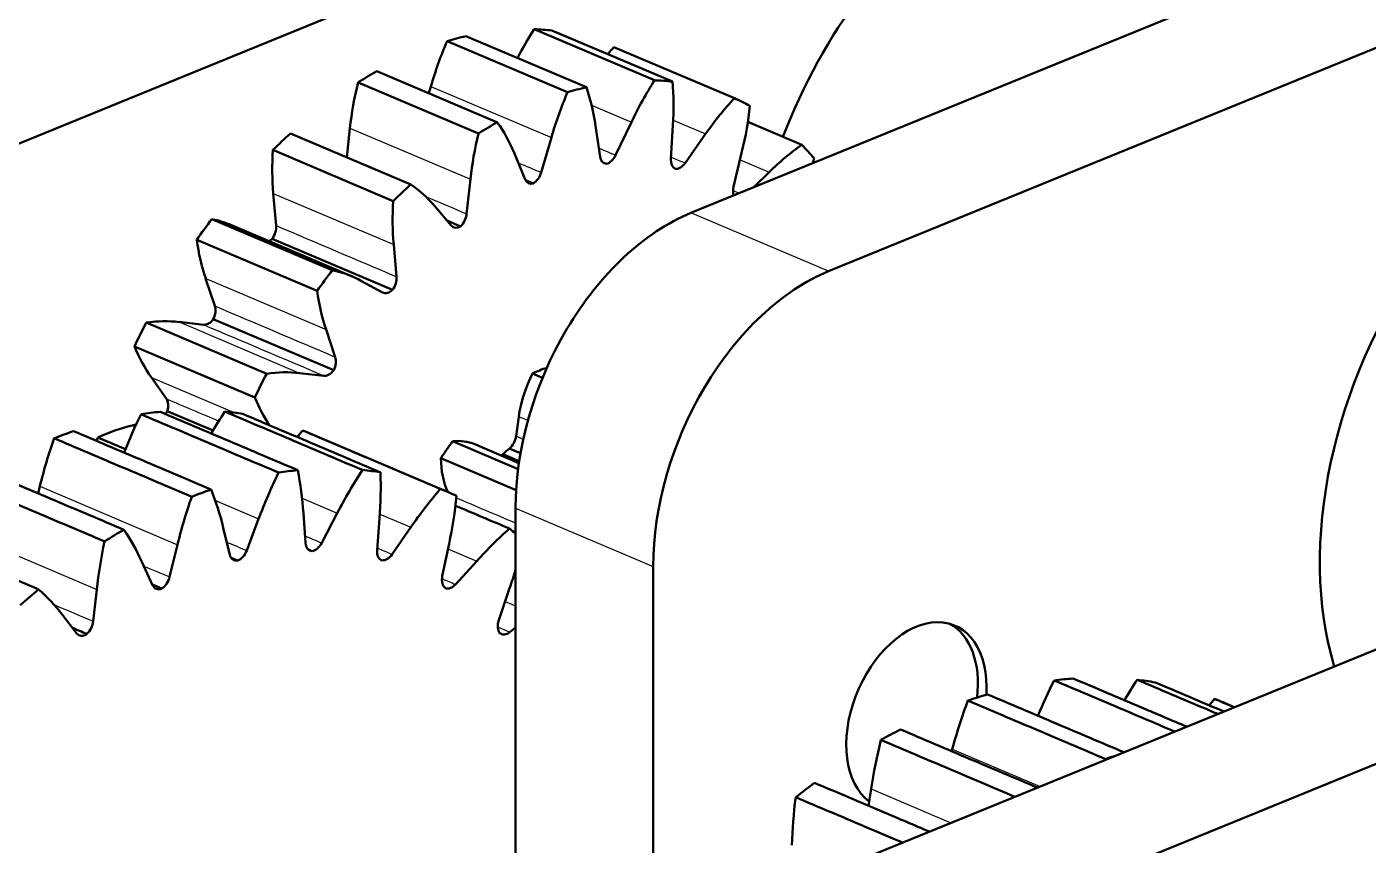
# Model space of a CAD drawing. Header units: millimetres. Extents: x 0 to 420, y 0 to 297.
# Drawn here: x 132.86 to 138.32, y 174.36 to 177.68 of the extents above; entities that cross this region are included whole.
import ezdxf

# ---------------------------------------------------------------- set-up
doc = ezdxf.new("R2010")
doc.units = ezdxf.units.MM
doc.header["$LTSCALE"] = 0.75
doc.layers.add('Visible', color=7, linetype='Continuous', lineweight=50)
doc.layers.add('Visible Narrow', color=7, linetype='Continuous', lineweight=25)

msp = doc.modelspace()

# ---------------------------------------------------------------- linework, layer by layer
at = {"layer": 'Visible', "extrusion": (-4.13746e-17, 0.909404, 0.415914)}
for p, q in [((137.8122, 179.242), (130.672, 176.3301)), ((139.4925, 178.5293), (135.5654, 176.9277)), ((140.0526, 178.2917), (136.1255, 176.6901)), ((134.6495, 177.6465), (135.1396, 177.4386)), ((134.9271, 177.6748), (135.4172, 177.4669)), ((134.9995, 177.6694), (135.4896, 177.4616)), ((134.5725, 177.6259), (135.0626, 177.4181)), ((135.2518, 177.6021), (135.7419, 177.3943)), ((134.2871, 177.5039), (134.7772, 177.296)), ((134.2104, 177.4587), (134.7005, 177.2509)), ((134.4988, 177.4141), (134.5069, 177.4421)), ((134.1645, 177.1532), (134.1775, 177.2724)), ((135.1767, 177.2822), (135.1953, 177.1559)), ((135.2586, 177.1623), (135.3229, 177.2971)), ((135.4921, 177.2846), (135.4839, 177.1457)), ((135.7967, 177.2979), (136.0163, 177.2047)), ((133.9351, 177.2506), (134.4252, 177.0427)), ((134.9558, 177.0919), (134.997, 177.2342)), ((135.5414, 177.1304), (135.6249, 177.2492)), ((133.8635, 177.1836), (134.3536, 176.9757)), ((134.8466, 177.1699), (134.8908, 177.0641)), ((135.7729, 177.177), (135.7385, 177.0343)), ((135.2213, 177.1269), (135.2066, 177.1332)), ((134.6523, 176.9236), (134.6676, 177.0645)), ((134.9237, 177.0475), (134.8925, 177.0607)), ((135.8213, 177.032), (135.8841, 177.0935)), ((142.9932, 177.0444), (135.853, 174.1325)), ((133.8768, 176.8759), (133.8654, 177.0065)), ((134.5226, 176.9548), (134.5895, 176.8762)), ((133.6155, 176.9024), (134.1056, 176.6945)), ((134.6273, 176.8729), (134.5726, 176.8961)), ((134.186, 176.6692), (133.6959, 176.8771)), ((133.5536, 176.8179), (134.0436, 176.61)), ((134.3506, 176.6142), (133.8605, 176.8221)), ((134.3669, 176.668), (134.3555, 176.7986)), ((136.4131, 173.8949), (143.5533, 176.8068)), ((133.6276, 176.549), (133.5901, 176.6611)), ((134.2249, 176.6505), (134.3104, 176.604)), ((133.3485, 176.4814), (133.8386, 176.2735)), ((133.4821, 176.4838), (133.5809, 176.4723)), ((134.1111, 176.2876), (133.621, 176.4955)), ((134.1177, 176.3412), (134.0802, 176.4532)), ((133.3001, 176.3846), (133.7902, 176.1767)), ((133.4302, 176.1714), (133.3691, 176.258)), ((133.9722, 176.2759), (134.071, 176.2645)), ((134.9616, 176.2573), (134.9206, 176.2747)), ((133.6204, 176.0424), (133.4338, 176.1215)), ((133.2905, 176.0627), (133.3069, 176.0664)), ((134.8644, 176.0985), (134.8532, 176.0195)), ((133.1509, 176.0138), (133.2635, 175.9661)), ((134.0081, 176.0331), (134.5682, 175.7955)), ((134.8617, 175.8853), (134.5951, 175.9984)), ((134.685, 175.9865), (134.8651, 175.9101)), ((134.8715, 175.9496), (134.826, 175.9689)), ((134.8536, 175.7994), (134.5473, 175.9293)), ((134.7992, 175.9462), (134.8663, 175.9177)), ((132.9084, 175.7866), (132.9155, 175.8155)), ((133.7571, 175.554), (133.8057, 175.6826)), ((133.9877, 175.7061), (133.9962, 175.5849)), ((134.0624, 175.5851), (134.1258, 175.7065)), ((134.2975, 175.684), (134.2879, 175.5555)), ((134.8514, 173.9083), (134.8514, 175.7271)), ((133.6619, 175.6466), (133.6882, 175.5368)), ((134.349, 175.5387), (134.4252, 175.6488)), ((133.4435, 175.4465), (133.4756, 175.5779)), ((134.5806, 175.5811), (134.5531, 175.4497)), ((133.3309, 175.5075), (133.3742, 175.4128)), ((134.6072, 175.4164), (134.6935, 175.5114)), ((135.4115, 175.4895), (135.4115, 173.9627)), ((133.1323, 175.2663), (133.1468, 175.396)), ((134.8273, 175.4008), (134.783, 175.271)), ((133.0062, 175.2936), (133.065, 175.2173)), ((134.8282, 175.2223), (134.8514, 175.2414)), ((137.7298, 174.9369), (137.7767, 174.917)), ((136.6265, 174.7376), (136.6288, 174.7461)), ((136.2879, 174.5159), (136.2984, 174.5845))]:
    msp.add_line(p, q, dxfattribs=at)
at = {"layer": 'Visible'}
for centre, major_axis, start_param, end_param in [((136.9554, 176.8919), (0.6443, 1.519), 0, 1.618506), ((139.1958, 175.9416), (0.5857, 1.3809), 0, 2.482365), ((135.5654, 176.0183), (0.3905, 0.9206), 0.578647, 2.149444), ((133.8353, 176.8541), (0.0228, 0.0538), 4.369216, 5.382193), ((133.8448, 176.8648), (0.0228, 0.0538), 3.783569, 4.107674), ((136.1255, 175.7807), (0.3905, 0.9206), 0.578647, 2.149444), ((133.5884, 176.5152), (0.0228, 0.0538), 4.620543, 5.633212), ((133.5962, 176.528), (0.0228, 0.0538), 3.348334, 4.359002), ((134.9423, 175.5337), (0.3222, 0.7597), 0.516541, 0.615494), ((135.1359, 176.141), (0.1514, 0.3569), 1.470007, 1.954675), ((133.3957, 176.1276), (0.0228, 0.0538), -1.411314, -0.399268), ((133.4014, 176.1417), (0.0228, 0.0538), 4.36245, 4.610329), ((134.8125, 176.0135), (0.0228, 0.0537), 4.052114, 5.088862), ((134.9424, 175.5337), (0.3222, 0.7597), 1.208832, 1.313626), ((134.5336, 175.6296), (0.1514, 0.3569), 0, 0.354319), ((134.9423, 175.5338), (0.2167, 0.5109), 0.876362, 0.947964), ((134.824, 176.0488), (0.1514, 0.3569), 2.168138, 2.604426), ((134.7855, 175.9907), (0.0228, 0.0537), 3.879656, 4.055397)]:
    msp.add_ellipse(centre, major_axis=major_axis, ratio=0.649332, start_param=start_param, end_param=end_param, dxfattribs=at)
at = {"layer": 'Visible', "extrusion": (6.24453e-17, 3.81471e-16, -1)}
msp.add_ellipse((134.4919, 176.2154), major_axis=(0.8377, 1.3394), ratio=0.693068, start_param=-0.669654, end_param=-0.60778, dxfattribs=at)
at = {"layer": 'Visible', "extrusion": (6.31227e-16, 8.98516e-17, -1)}
msp.add_ellipse((135.4222, 177.1801), major_axis=(0.4035, 0.9512), ratio=0.649332, start_param=-1.446917, end_param=-1.314358, dxfattribs=at)
at = {"layer": 'Visible', "extrusion": (3.36726e-16, 1.39552e-16, -1)}
msp.add_ellipse((134.58, 176.2244), major_axis=(0.734, 1.3469), ratio=0.73514, start_param=-0.352481, end_param=-0.290608, dxfattribs=at)
at = {"layer": 'Visible', "extrusion": (2.39162e-16, 1.95854e-16, -1)}
msp.add_ellipse((135.1881, 177.3591), major_axis=(0.4035, 0.9512), ratio=0.649332, start_param=4.527844, end_param=4.7175, dxfattribs=at)
at = {"layer": 'Visible', "extrusion": (4.18026e-16, 1.19986e-16, -1)}
msp.add_ellipse((135.5953, 176.9107), major_axis=(0.4035, 0.9512), ratio=0.649332, start_param=-1.103071, end_param=-1.06303, dxfattribs=at)
at = {"layer": 'Visible', "extrusion": (4.84835e-16, 3.09825e-16, -1)}
msp.add_ellipse((134.4013, 176.1767), major_axis=(0.8727, 1.3856), ratio=0.645085, start_param=-0.926871, end_param=-0.864997, dxfattribs=at)
at = {"layer": 'Visible', "extrusion": (7.76779e-17, 3.24649e-16, -1)}
msp.add_ellipse((134.9078, 177.4365), major_axis=(0.4035, 0.9512), ratio=0.649332, start_param=4.276517, end_param=4.466173, dxfattribs=at)
at = {"layer": 'Visible', "extrusion": (2.33915e-16, 3.92625e-16, -1)}
msp.add_ellipse((134.982, 176.0076), major_axis=(0.8377, 1.3394), ratio=0.693068, start_param=-0.669654, end_param=-0.60778, dxfattribs=at)
at = {"layer": 'Visible', "extrusion": (3.32701e-16, 1.49718e-16, -1)}
msp.add_ellipse((134.4501, 176.8233), major_axis=(0.4035, 0.9512), ratio=0.649332, start_param=0.628617, end_param=0.818273, dxfattribs=at)
at = {"layer": 'Visible', "extrusion": (5.91424e-16, -2.10694e-17, -1)}
msp.add_ellipse((135.9123, 176.9722), major_axis=(0.4035, 0.9512), ratio=0.649332, start_param=-1.504014, end_param=-1.314358, dxfattribs=at)
at = {"layer": 'Visible', "extrusion": (1.81931e-16, 3.12581e-16, -1)}
msp.add_ellipse((135.0701, 176.0165), major_axis=(0.734, 1.3469), ratio=0.73514, start_param=-0.352482, end_param=-0.290608, dxfattribs=at)
at = {"layer": 'Visible', "extrusion": (5.80123e-16, 1.11528e-16, -1)}
msp.add_ellipse((134.7565, 177.0574), major_axis=(0.4035, 0.9512), ratio=0.649332, start_param=0.879945, end_param=1.069601, dxfattribs=at)
at = {"layer": 'Visible', "extrusion": (6.67212e-16, 1.40636e-16, -1)}
msp.add_ellipse((135.6782, 177.1512), major_axis=(0.4035, 0.9512), ratio=0.649332, start_param=4.527844, end_param=4.7175, dxfattribs=at)
at = {"layer": 'Visible', "extrusion": (3.26113e-16, 2.0362e-16, -1)}
msp.add_ellipse((136.0854, 176.7028), major_axis=(0.4035, 0.9512), ratio=0.649332, start_param=-1.252686, end_param=-1.06303, dxfattribs=at)
at = {"layer": 'Visible', "extrusion": (-1.19477e-17, 3.22421e-16, -1)}
msp.add_ellipse((135.1501, 175.9952), major_axis=(0.5696, 1.4084), ratio=0.749427, start_param=0.021075, end_param=0.082949, dxfattribs=at)
at = {"layer": 'Visible', "extrusion": (6.88957e-16, 3.53024e-17, -1)}
msp.add_ellipse((135.0746, 177.1957), major_axis=(0.4035, 0.9512), ratio=0.649332, start_param=1.131272, end_param=1.320928, dxfattribs=at)
at = {"layer": 'Visible', "extrusion": (3.72324e-16, 1.50491e-16, -1)}
msp.add_ellipse((134.8914, 175.9688), major_axis=(0.8727, 1.3856), ratio=0.645085, start_param=-0.926871, end_param=-0.864998, dxfattribs=at)
at = {"layer": 'Visible', "extrusion": (4.78772e-16, 1.14664e-16, -1)}
msp.add_ellipse((134.1745, 176.5082), major_axis=(0.4035, 0.9512), ratio=0.649332, start_param=0.37729, end_param=0.566946, dxfattribs=at)
at = {"layer": 'Visible', "extrusion": (1.6564e-16, 3.04333e-16, -1)}
msp.add_ellipse((134.3139, 176.1106), major_axis=(0.8562, 1.4588), ratio=0.604496, start_param=-1.145861, end_param=-1.083988, dxfattribs=at)
at = {"layer": 'Visible', "extrusion": (3.3255e-16, 2.01544e-16, -1)}
msp.add_ellipse((135.3979, 177.2286), major_axis=(0.4035, 0.9512), ratio=0.649332, start_param=4.276517, end_param=4.466173, dxfattribs=at)
at = {"layer": 'Visible', "extrusion": (1.51723e-16, 4.63997e-16, -1)}
msp.add_ellipse((134.5988, 177.4074), major_axis=(0.4035, 0.9512), ratio=0.649332, start_param=4.025189, end_param=4.214845, dxfattribs=at)
at = {"layer": 'Visible', "extrusion": (3.06613e-16, 1.8967e-16, -1)}
msp.add_ellipse((135.2363, 177.1826), major_axis=(0.0228, 0.0538), ratio=0.649332, start_param=2.929493, end_param=3.942987, dxfattribs=at)
at = {"layer": 'Visible', "extrusion": (5.06475e-16, 6.40095e-17, -1)}
msp.add_ellipse((135.2257, 177.1816), major_axis=(0.0228, 0.0538), ratio=0.649332, start_param=1.654508, end_param=2.667952, dxfattribs=at)
at = {"layer": 'Visible', "extrusion": (6.21808e-16, 1.50159e-16, -1)}
msp.add_ellipse((136.1867, 176.36), major_axis=(0.4035, 0.9512), ratio=0.649332, start_param=-1.001359, end_param=-0.811703, dxfattribs=at)
at = {"layer": 'Visible', "extrusion": (1.77689e-16, 2.27371e-16, -1)}
msp.add_ellipse((135.2171, 175.9448), major_axis=(0.4275, 1.4837), ratio=0.725485, start_param=0.383531, end_param=0.445404, dxfattribs=at)
at = {"layer": 'Visible', "extrusion": (4.74629e-16, 1.66882e-16, -1)}
msp.add_ellipse((135.5256, 177.1595), major_axis=(0.0228, 0.0538), ratio=0.649332, start_param=3.180821, end_param=4.194315, dxfattribs=at)
at = {"layer": 'Visible', "extrusion": (5.69108e-16, 3.75236e-17, -1)}
msp.add_ellipse((135.5159, 177.162), major_axis=(0.0228, 0.0538), ratio=0.649332, start_param=1.905835, end_param=2.919279, dxfattribs=at)
at = {"layer": 'Visible', "extrusion": (5.21171e-16, 1.68408e-16, -1)}
msp.add_ellipse((135.3844, 177.2296), major_axis=(0.4035, 0.9512), ratio=0.649332, start_param=1.3826, end_param=1.403514, dxfattribs=at)
at = {"layer": 'Visible', "extrusion": (6.02635e-16, -2.56097e-17, -1)}
msp.add_ellipse((134.9285, 177.1022), major_axis=(0.0228, 0.0538), ratio=0.649332, start_param=2.678166, end_param=3.69166, dxfattribs=at)
at = {"layer": 'Visible', "extrusion": (6.3485e-16, 1.70144e-16, -1)}
msp.add_ellipse((134.9176, 177.0976), major_axis=(0.0228, 0.0538), ratio=0.649332, start_param=1.403181, end_param=2.416624, dxfattribs=at)
at = {"layer": 'Visible', "extrusion": (4.26818e-16, 1.22556e-16, -1)}
msp.add_ellipse((134.804, 175.9028), major_axis=(0.8562, 1.4588), ratio=0.604496, start_param=-1.145861, end_param=-1.083988, dxfattribs=at)
at = {"layer": 'Visible', "extrusion": (4.29054e-16, 2.44567e-16, -1)}
msp.add_ellipse((133.9473, 176.1319), major_axis=(0.4035, 0.9512), ratio=0.649332, start_param=0.125962, end_param=0.315619, dxfattribs=at)
at = {"layer": 'Visible', "extrusion": (3.59647e-16, 1.78004e-16, -1)}
msp.add_ellipse((135.7782, 177.0341), major_axis=(0.0228, 0.0538), ratio=0.649332, start_param=3.754492, end_param=4.445642, dxfattribs=at)
at = {"layer": 'Visible', "extrusion": (9.59688e-17, 2.26833e-16, -1)}
msp.add_ellipse((135.0889, 177.1995), major_axis=(0.4035, 0.9512), ratio=0.649332, start_param=4.025189, end_param=4.214845, dxfattribs=at)
at = {"layer": 'Visible', "extrusion": (5.57378e-16, 2.82099e-17, -1)}
msp.add_ellipse((134.2352, 176.0214), major_axis=(0.8021, 1.5349), ratio=0.576695, start_param=-1.343517, end_param=-1.281644, dxfattribs=at)
at = {"layer": 'Visible', "extrusion": (6.2693e-16, 9.16743e-17, -1)}
msp.add_ellipse((133.2924, 175.9259), major_axis=(0.4035, 0.9512), ratio=0.649332, start_param=-0.125365, end_param=0, dxfattribs=at)
at = {"layer": 'Visible', "extrusion": (3.95652e-16, 6.22553e-17, -1)}
msp.add_ellipse((134.6111, 176.9153), major_axis=(0.0228, 0.0538), ratio=0.649332, start_param=1.151853, end_param=2.165297, dxfattribs=at)
at = {"layer": 'Visible', "extrusion": (7.25791e-16, -5.61486e-17, -1)}
msp.add_ellipse((134.6216, 176.9232), major_axis=(0.0228, 0.0538), ratio=0.649332, start_param=2.426839, end_param=3.440332, dxfattribs=at)
at = {"layer": 'Visible', "extrusion": (3.97614e-16, 1.78802e-16, -1)}
msp.add_ellipse((134.2807, 177.2736), major_axis=(0.4035, 0.9512), ratio=0.649332, start_param=3.773862, end_param=3.963518, dxfattribs=at)
at = {"layer": 'Visible', "extrusion": (4.77204e-16, 1.14769e-16, -1)}
msp.add_ellipse((134.7253, 175.8135), major_axis=(0.8021, 1.5349), ratio=0.576694, start_param=-1.343517, end_param=-1.281644, dxfattribs=at)
at = {"layer": 'Visible', "extrusion": (5.5144e-16, -6.95351e-17, -1)}
msp.add_ellipse((133.7825, 175.718), major_axis=(0.4035, 0.9512), ratio=0.649332, start_param=-0.125365, end_param=0.064291, dxfattribs=at)
at = {"layer": 'Visible', "extrusion": (6.3087e-17, 2.94727e-16, -1)}
msp.add_ellipse((134.3254, 176.6462), major_axis=(0.0228, 0.0538), ratio=0.649332, start_param=0.900526, end_param=1.913969, dxfattribs=at)
at = {"layer": 'Visible', "extrusion": (6.47272e-16, -1.15999e-16, -1)}
msp.add_ellipse((134.7707, 177.0658), major_axis=(0.4035, 0.9512), ratio=0.649332, start_param=3.773862, end_param=3.963518, dxfattribs=at)
at = {"layer": 'Visible', "extrusion": (2.83249e-16, 1.55582e-16, -1)}
msp.add_ellipse((134.3348, 176.657), major_axis=(0.0228, 0.0538), ratio=0.649332, start_param=2.175511, end_param=3.189005, dxfattribs=at)
at = {"layer": 'Visible', "extrusion": (5.4152e-16, 2.96762e-18, -1)}
msp.add_ellipse((134.1702, 175.9146), major_axis=(0.7211, 1.5969), ratio=0.563436, start_param=-1.530652, end_param=-1.468779, dxfattribs=at)
at = {"layer": 'Visible', "extrusion": (6.82331e-16, 6.8175e-17, -1)}
msp.add_ellipse((133.2006, 175.5004), major_axis=(0.4035, 0.9512), ratio=0.649332, start_param=-0.376692, end_param=-0.187036, dxfattribs=at)
at = {"layer": 'Visible', "extrusion": (4.8179e-16, 9.29393e-17, -1)}
msp.add_ellipse((133.9733, 177.0436), major_axis=(0.4035, 0.9512), ratio=0.649332, start_param=3.522534, end_param=3.712191, dxfattribs=at)
at = {"layer": 'Visible', "extrusion": (1.62197e-16, 2.56763e-16, -1)}
msp.add_ellipse((134.0784, 176.3073), major_axis=(0.0228, 0.0538), ratio=0.649332, start_param=0.649198, end_param=1.662642, dxfattribs=at)
at = {"layer": 'Visible', "extrusion": (3.87041e-16, 2.5683e-16, -1)}
msp.add_ellipse((133.6906, 175.2926), major_axis=(0.4035, 0.9512), ratio=0.649332, start_param=-0.376692, end_param=-0.187036, dxfattribs=at)
at = {"layer": 'Visible', "extrusion": (4.50512e-16, 7.27e-17, -1)}
msp.add_ellipse((134.0863, 176.3201), major_axis=(0.0228, 0.0538), ratio=0.649332, start_param=1.924184, end_param=2.937677, dxfattribs=at)
at = {"layer": 'Visible', "extrusion": (1.73095e-16, 2.21759e-16, -1)}
msp.add_ellipse((134.6602, 175.7067), major_axis=(0.7211, 1.5969), ratio=0.563436, start_param=-1.530652, end_param=-1.468779, dxfattribs=at)
at = {"layer": 'Visible', "extrusion": (5.01781e-16, 2.31127e-16, -1)}
msp.add_ellipse((134.4634, 176.8357), major_axis=(0.4035, 0.9512), ratio=0.649332, start_param=3.545155, end_param=3.712191, dxfattribs=at)
at = {"layer": 'Visible', "extrusion": (3.6937e-16, 8.25003e-17, -1)}
msp.add_ellipse((133.0567, 174.189), major_axis=(1.0712, 1.7799), ratio=0.712555, start_param=-0.537824, end_param=-0.490303, dxfattribs=at)
at = {"layer": 'Visible', "extrusion": (2.42386e-16, 1.44329e-16, -1)}
msp.add_ellipse((134.337, 175.4291), major_axis=(0.5521, 1.3016), ratio=0.649332, start_param=-1.378165, end_param=-1.302842, dxfattribs=at)
at = {"layer": 'Visible', "extrusion": (3.70544e-16, 1.85599e-16, -1)}
msp.add_ellipse((133.1415, 174.1892), major_axis=(0.9486, 1.8048), ratio=0.7397, start_param=-0.290291, end_param=-0.242771, dxfattribs=at)
at = {"layer": 'Visible', "extrusion": (5.03467e-16, 1.44043e-16, -1)}
msp.add_ellipse((133.1873, 175.0901), major_axis=(0.4035, 0.9512), ratio=0.649332, start_param=-0.62802, end_param=-0.438364, dxfattribs=at)
at = {"layer": 'Visible', "extrusion": (4.64181e-16, 1.10549e-16, -1)}
msp.add_ellipse((134.1234, 175.6433), major_axis=(0.5521, 1.3016), ratio=0.649332, start_param=4.674843, end_param=4.795544, dxfattribs=at)
at = {"layer": 'Visible', "extrusion": (2.64062e-16, 1.95433e-16, -1)}
msp.add_ellipse((133.87, 175.7861), major_axis=(0.5521, 1.3016), ratio=0.649332, start_param=4.465399, end_param=4.610744, dxfattribs=at)
at = {"layer": 'Visible', "extrusion": (2.84563e-16, 1.14711e-16, -1)}
msp.add_ellipse((132.9685, 174.1669), major_axis=(1.1404, 1.7991), ratio=0.67769, start_param=-0.749225, end_param=-0.701704, dxfattribs=at)
at = {"layer": 'Visible', "extrusion": (2.79032e-16, 1.42276e-16, -1)}
msp.add_ellipse((134.1228, 175.7969), major_axis=(0.624, 1.6344), ratio=0.565151, start_param=4.621685, end_param=4.629985, dxfattribs=at)
at = {"layer": 'Visible', "extrusion": (5.15707e-16, 1.48992e-16, -1)}
msp.add_ellipse((134.5036, 175.1508), major_axis=(0.5521, 1.3016), ratio=0.649332, start_param=-1.14406, end_param=-1.118043, dxfattribs=at)
at = {"layer": 'Visible', "extrusion": (3.51068e-17, 4.08577e-16, -1)}
msp.add_ellipse((133.2198, 174.1676), major_axis=(0.7849, 1.8669), ratio=0.749769, start_param=-0.013997, end_param=0.002372, dxfattribs=at)
at = {"layer": 'Visible', "extrusion": (3.64568e-16, 2.07022e-16, -1)}
msp.add_ellipse((134.6835, 175.4057), major_axis=(0.5521, 1.3016), ratio=0.649332, start_param=4.650199, end_param=4.795544, dxfattribs=at)
at = {"layer": 'Visible', "extrusion": (3.46644e-16, 1.77871e-16, -1)}
msp.add_ellipse((133.6168, 173.9514), major_axis=(1.0712, 1.7799), ratio=0.712555, start_param=-0.537824, end_param=-0.490303, dxfattribs=at)
at = {"layer": 'Visible', "extrusion": (4.534e-16, 1.60993e-16, -1)}
msp.add_ellipse((132.9819, 175.186), major_axis=(0.5521, 1.3016), ratio=0.649332, start_param=0.761245, end_param=0.90659, dxfattribs=at)
at = {"layer": 'Visible', "extrusion": (6.82949e-16, -1.43221e-17, -1)}
msp.add_ellipse((134.8971, 175.1915), major_axis=(0.5521, 1.3016), ratio=0.649332, start_param=-1.448187, end_param=-1.302842, dxfattribs=at)
at = {"layer": 'Visible', "extrusion": (3.03757e-16, 1.20647e-16, -1)}
msp.add_ellipse((133.7016, 173.9517), major_axis=(0.9486, 1.8048), ratio=0.7397, start_param=-0.290291, end_param=-0.242771, dxfattribs=at)
at = {"layer": 'Visible', "extrusion": (7.01407e-16, 1.29873e-16, -1)}
msp.add_ellipse((133.293, 175.4017), major_axis=(0.5521, 1.3016), ratio=0.649332, start_param=0.946045, end_param=1.09139, dxfattribs=at)
at = {"layer": 'Visible', "extrusion": (6.90653e-18, 3.69812e-16, -1)}
msp.add_ellipse((133.5286, 173.9293), major_axis=(1.1404, 1.7991), ratio=0.67769, start_param=-0.749225, end_param=-0.701704, dxfattribs=at)
at = {"layer": 'Visible', "extrusion": (3.39325e-16, 2.08831e-16, -1)}
msp.add_ellipse((132.689, 174.9065), major_axis=(0.5521, 1.3016), ratio=0.649332, start_param=0.576446, end_param=0.721791, dxfattribs=at)
at = {"layer": 'Visible', "extrusion": (2.33699e-16, 1.69221e-16, -1)}
msp.add_ellipse((135.0637, 174.9133), major_axis=(0.5521, 1.3016), ratio=0.649332, start_param=-1.263387, end_param=-1.118043, dxfattribs=at)
at = {"layer": 'Visible', "extrusion": (5.1782e-16, 1.34758e-16, -1)}
msp.add_ellipse((133.7799, 173.9301), major_axis=(0.7849, 1.8669), ratio=0.749769, start_param=-0.013997, end_param=0.033523, dxfattribs=at)
at = {"layer": 'Visible', "extrusion": (3.94423e-16, 2.26738e-16, -1)}
msp.add_ellipse((134.4301, 175.5485), major_axis=(0.5521, 1.3016), ratio=0.649332, start_param=4.465399, end_param=4.610744, dxfattribs=at)
at = {"layer": 'Visible', "extrusion": (8.04323e-16, -6.42794e-17, -1)}
msp.add_ellipse((133.6115, 175.5462), major_axis=(0.5521, 1.3016), ratio=0.649332, start_param=1.130845, end_param=1.276189, dxfattribs=at)
at = {"layer": 'Visible', "extrusion": (3.522e-16, 2.70643e-16, -1)}
msp.add_ellipse((133.4398, 173.8862), major_axis=(1.1639, 1.8519), ratio=0.642751, start_param=-0.931678, end_param=-0.884157, dxfattribs=at)
at = {"layer": 'Visible', "extrusion": (3.63951e-16, 2.03836e-16, -1)}
msp.add_ellipse((132.4242, 174.5725), major_axis=(0.5521, 1.3016), ratio=0.649332, start_param=0.391646, end_param=0.536991, dxfattribs=at)
at = {"layer": 'Visible', "extrusion": (4.8772e-16, 6.61094e-17, -1)}
msp.add_ellipse((135.1774, 174.5804), major_axis=(0.5521, 1.3016), ratio=0.649332, start_param=-1.078588, end_param=-0.933243, dxfattribs=at)
at = {"layer": 'Visible', "extrusion": (3.10425e-16, 1.56755e-16, -1)}
msp.add_ellipse((133.8492, 173.8873), major_axis=(0.629, 1.9415), ratio=0.738269, start_param=0.261066, end_param=0.281292, dxfattribs=at)
at = {"layer": 'Visible', "extrusion": (4.50813e-16, 1.82776e-16, -1)}
msp.add_ellipse((134.1454, 175.6151), major_axis=(0.5521, 1.3016), ratio=0.649332, start_param=4.2806, end_param=4.425944, dxfattribs=at)
at = {"layer": 'Visible', "extrusion": (1.86647e-16, 1.98644e-16, -1)}
msp.add_ellipse((134.0377, 175.6073), major_axis=(0.0228, 0.0538), ratio=0.649332, start_param=2.915983, end_param=4.030941, dxfattribs=at)
at = {"layer": 'Visible', "extrusion": (4.25766e-16, 3.80979e-17, -1)}
msp.add_ellipse((134.031, 175.6073), major_axis=(0.0228, 0.0538), ratio=0.649332, start_param=1.710701, end_param=2.746084, dxfattribs=at)
at = {"layer": 'Visible', "extrusion": (6.1228e-16, 1.43403e-16, -1)}
msp.add_ellipse((133.7282, 175.5682), major_axis=(0.0228, 0.0538), ratio=0.649332, start_param=2.731183, end_param=3.846141, dxfattribs=at)
at = {"layer": 'Visible', "extrusion": (7.36113e-16, 3.99525e-16, -1)}
msp.add_ellipse((193.0411, 654.5755), major_axis=(-97.0885, 497.464), ratio=0.696499, start_param=3.580409, end_param=3.580488, dxfattribs=at)
at = {"layer": 'Visible', "extrusion": (2.30433e-16, 2.2173e-17, -1)}
msp.add_ellipse((133.7212, 175.5664), major_axis=(0.0228, 0.0538), ratio=0.649332, start_param=1.525901, end_param=2.561285, dxfattribs=at)
at = {"layer": 'Visible', "extrusion": (1.14856e-16, 1.65286e-16, -1)}
msp.add_ellipse((257.9195, 659.2603), major_axis=(29.066, 506.0155), ratio=0.740751, start_param=3.400029, end_param=3.400074, dxfattribs=at)
at = {"layer": 'Visible', "extrusion": (3.11199e-16, 2.69963e-16, -1)}
msp.add_ellipse((134.3294, 175.5682), major_axis=(0.0228, 0.0538), ratio=0.649332, start_param=3.100784, end_param=4.215742, dxfattribs=at)
at = {"layer": 'Visible', "extrusion": (2.02457e-16, 2.33078e-16, -1)}
msp.add_ellipse((318.5519, 647.4008), major_axis=(166.1912, 478.8289), ratio=0.759758, start_param=3.191813, end_param=3.191826, dxfattribs=at)
at = {"layer": 'Visible', "extrusion": (6.3681e-16, 6.70283e-17, -1)}
msp.add_ellipse((134.3232, 175.5699), major_axis=(0.0228, 0.0538), ratio=0.649332, start_param=1.8955, end_param=2.930884, dxfattribs=at)
at = {"layer": 'Visible', "extrusion": (4.31922e-16, 2.10256e-16, -1)}
msp.add_ellipse((133.9267, 175.6145), major_axis=(0.5521, 1.3016), ratio=0.649332, start_param=1.404969, end_param=1.460989, dxfattribs=at)
at = {"layer": 'Visible', "extrusion": (5.90049e-16, 1.84893e-16, -1)}
msp.add_ellipse((126.1261, 633.5057), major_axis=(-201.1936, 465.2072), ratio=0.628526, start_param=3.72375, end_param=3.723861, dxfattribs=at)
at = {"layer": 'Visible', "extrusion": (5.44433e-16, 1.93797e-16, -1)}
msp.add_ellipse((133.4114, 175.4522), major_axis=(0.0228, 0.0538), ratio=0.649331, start_param=2.546384, end_param=3.661342, dxfattribs=at)
at = {"layer": 'Visible', "extrusion": (3.41369e-16, 1.2753e-16, -1)}
msp.add_ellipse((133.4043, 175.4487), major_axis=(0.0228, 0.0538), ratio=0.649332, start_param=1.341101, end_param=2.376485, dxfattribs=at)
at = {"layer": 'Visible', "extrusion": (6.94497e-16, 1.24594e-16, -1)}
msp.add_ellipse((134.5934, 175.4521), major_axis=(0.0228, 0.0538), ratio=0.649332, start_param=3.285584, end_param=4.400542, dxfattribs=at)
at = {"layer": 'Visible', "extrusion": (3.98234e-16, 1.65431e-16, -1)}
msp.add_ellipse((134.5878, 175.4555), major_axis=(0.0228, 0.0538), ratio=0.649332, start_param=2.0803, end_param=3.115683, dxfattribs=at)
at = {"layer": 'Visible', "extrusion": (3.15329e-16, 1.1161e-16, -1)}
msp.add_ellipse((133.3536, 173.8233), major_axis=(1.151, 1.9231), ratio=0.612196, start_param=-1.094202, end_param=-1.046681, dxfattribs=at)
at = {"layer": 'Visible', "extrusion": (6.48836e-16, 5.72247e-19, -1)}
msp.add_ellipse((132.1965, 174.1956), major_axis=(0.5521, 1.3016), ratio=0.649332, start_param=0.206847, end_param=0.352192, dxfattribs=at)
at = {"layer": 'Visible', "extrusion": (6.34342e-16, 5.35445e-17, -1)}
msp.add_ellipse((133.0911, 175.2582), major_axis=(0.0228, 0.0538), ratio=0.649332, start_param=1.156302, end_param=2.191685, dxfattribs=at)
at = {"layer": 'Visible', "extrusion": (5.47943e-16, 1.51361e-16, -1)}
msp.add_ellipse((134.8205, 175.2631), major_axis=(0.0228, 0.0538), ratio=0.649332, start_param=3.470383, end_param=4.585341, dxfattribs=at)
at = {"layer": 'Visible', "extrusion": (5.8442e-16, 1.09706e-16, -1)}
for centre, start_param, end_param in [((136.483, 174.8807), 3.302242, 7.355377), ((136.4475, 174.8954), 0.067615, 1.142486)]:
    msp.add_ellipse(centre, major_axis=(0.1562, 0.3682), ratio=0.649332, start_param=start_param, end_param=end_param, dxfattribs=at)
at = {"layer": 'Visible', "extrusion": (2.66267e-16, 1.01579e-17, -1)}
msp.add_ellipse((59.453, 596.7686), major_axis=(-282.5622, 420.7793), ratio=0.53915, start_param=3.831212, end_param=3.831377, dxfattribs=at)
at = {"layer": 'Visible', "extrusion": (3.95645e-16, 2.40259e-16, -1)}
msp.add_ellipse((133.098, 175.2632), major_axis=(0.0228, 0.0538), ratio=0.649331, start_param=2.361585, end_param=3.476542, dxfattribs=at)
at = {"layer": 'Visible', "extrusion": (4.64336e-16, 9.22816e-17, -1)}
msp.add_ellipse((134.8159, 175.2681), major_axis=(0.0228, 0.0538), ratio=0.649332, start_param=2.265099, end_param=3.300483, dxfattribs=at)
at = {"layer": 'Visible', "extrusion": (5.64008e-16, 1.68522e-16, -1)}
msp.add_ellipse((137.8995, 174.4943), major_axis=(0.6018, 1.4188), ratio=0.649332, start_param=4.710291, end_param=4.813256, dxfattribs=at)
at = {"layer": 'Visible', "extrusion": (2.0933e-16, 2.72442e-16, -1)}
msp.add_ellipse((136.7112, 172.9405), major_axis=(1.1467, 1.9289), ratio=0.716667, start_param=-0.506404, end_param=-0.462321, dxfattribs=at)
at = {"layer": 'Visible', "extrusion": (4.63759e-16, 5.04296e-17, -1)}
for centre, start_param, end_param in [((138.1082, 174.2723), -1.364821, -1.300113), ((137.6531, 174.6515), 4.507945, 4.643441), ((137.0762, 174.7556), 4.168313, 4.303809)]:
    msp.add_ellipse(centre, major_axis=(0.6018, 1.4188), ratio=0.649332, start_param=start_param, end_param=end_param, dxfattribs=at)
at = {"layer": 'Visible', "extrusion": (2.90733e-16, 6.58301e-17, -1)}
msp.add_ellipse((136.7952, 172.9388), major_axis=(1.0199, 1.9577), ratio=0.740626, start_param=-0.275992, end_param=-0.231908, dxfattribs=at)
at = {"layer": 'Visible', "extrusion": (6.52807e-16, 1.62311e-16, -1)}
msp.add_ellipse((136.6237, 172.9222), major_axis=(1.2242, 1.9412), ratio=0.685203, start_param=-0.705937, end_param=-0.661853, dxfattribs=at)
at = {"layer": 'Visible', "extrusion": (3.19042e-16, 1.11814e-16, -1)}
msp.add_ellipse((138.2732, 173.992), major_axis=(0.6018, 1.4188), ratio=0.649332, start_param=-1.153535, end_param=-1.130297, dxfattribs=at)
at = {"layer": 'Visible', "extrusion": (6.42826e-16, 4.12458e-17, -1)}
msp.add_ellipse((136.8731, 172.9172), major_axis=(0.8565, 2.0198), ratio=0.749779, start_param=-0.021801, end_param=0.000058, dxfattribs=at)
at = {"layer": 'Visible', "extrusion": (2.71896e-16, 1.72852e-16, -1)}
msp.add_ellipse((136.5352, 172.8843), major_axis=(1.2579, 1.9869), ratio=0.652595, start_param=-0.879366, end_param=-0.835282, dxfattribs=at)
at = {"layer": 'Visible', "extrusion": (3.70567e-16, 1.50257e-16, -1)}
msp.add_ellipse((137.376, 174.7395), major_axis=(0.6018, 1.4188), ratio=0.649332, start_param=4.338129, end_param=4.473625, dxfattribs=at)
at = {"layer": 'Visible', "extrusion": (5.028e-16, 7.27306e-17, -1)}
msp.add_ellipse((138.2132, 174.4139), major_axis=(0.6018, 1.4188), ratio=0.649332, start_param=4.641201, end_param=4.643441, dxfattribs=at)
at = {"layer": 'Visible', "extrusion": (4.78773e-16, 5.41529e-17, -1)}
msp.add_ellipse((137.1838, 172.6846), major_axis=(1.2242, 1.9412), ratio=0.685203, start_param=-0.705937, end_param=-0.685759, dxfattribs=at)
at = {"layer": 'Visible', "extrusion": (2.78323e-16, 2.62612e-17, -1)}
msp.add_ellipse((136.4482, 172.828), major_axis=(1.2561, 2.0533), ratio=0.622864, start_param=-1.033918, end_param=-0.989834, dxfattribs=at)
at = {"layer": 'Visible'}
for points, knots in [([(133.4045, 176.1186), (133.4979, 176.079), (133.5912, 176.0394), (133.7779, 175.9602), (133.8713, 175.9207), (133.9646, 175.8811)], [0, 0, 0, 0, 0.04, 0.04, 0.08, 0.08, 0.08, 0.08]), ([(133.6682, 176.1194), (133.7616, 176.0798), (133.8549, 176.0402), (134.0416, 175.961), (134.135, 175.9214), (134.2283, 175.8818)], [-0.08000165, -0.08000165, -0.08000165, -0.08000165, -0.04000165, -0.04000165, -0.00000165, -0.00000165, -0.00000165, -0.00000165]), ([(133.327, 176.1086), (133.4204, 176.069), (133.5137, 176.0294), (133.7004, 175.9502), (133.7938, 175.9106), (133.8871, 175.8711)], [-0.08000165, -0.08000165, -0.08000165, -0.08000165, -0.04000165, -0.04000165, -0.00000165, -0.00000165, -0.00000165, -0.00000165]), ([(133.7413, 176.1098), (133.8346, 176.0702), (133.928, 176.0306), (134.1147, 175.9514), (134.208, 175.9118), (134.3014, 175.8722)], [0, 0, 0, 0, 0.04, 0.04, 0.08, 0.08, 0.08, 0.08]), ([(132.9731, 176.0107), (133.0665, 175.9711), (133.1598, 175.9315), (133.3465, 175.8523), (133.4399, 175.8127), (133.5332, 175.7731)], [-0.08000165, -0.08000165, -0.08000165, -0.08000165, -0.04000165, -0.04000165, -0.00000165, -0.00000165, -0.00000165, -0.00000165]), ([(133.0524, 176.0399), (133.1458, 176.0003), (133.2391, 175.9607), (133.4258, 175.8815), (133.5192, 175.8419), (133.6125, 175.8023)], [0, 0, 0, 0, 0.04, 0.04, 0.08, 0.08, 0.08, 0.08]), ([(133.9851, 176.0426), (134.0784, 176.003), (134.1718, 175.9634), (134.3585, 175.8842), (134.4518, 175.8446), (134.5452, 175.805)], [-0.08000165, -0.08000165, -0.08000165, -0.08000165, -0.04000165, -0.04000165, -0.00000165, -0.00000165, -0.00000165, -0.00000165]), ([(132.697, 175.8763), (132.7903, 175.8367), (132.8837, 175.7971), (133.0704, 175.7179), (133.1637, 175.6783), (133.2571, 175.6387)], [0, 0, 0, 0, 0.04, 0.04, 0.08, 0.08, 0.08, 0.08]), ([(132.6186, 175.8288), (132.7119, 175.7892), (132.8053, 175.7496), (132.992, 175.6704), (133.0853, 175.6308), (133.1787, 175.5912)], [-0.08000165, -0.08000165, -0.08000165, -0.08000165, -0.04000165, -0.04000165, -0.00000165, -0.00000165, -0.00000165, -0.00000165]), ([(132.3503, 175.6334), (132.4436, 175.5938), (132.537, 175.5542), (132.7237, 175.475), (132.817, 175.4354), (132.9104, 175.3958)], [0, 0, 0, 0, 0.04, 0.04, 0.08, 0.08, 0.08, 0.08]), ([(137.0435, 175.0259), (137.1369, 174.9863), (137.2302, 174.9468), (137.3937, 174.8774), (137.4637, 174.8477), (137.5338, 174.818)], [-0.08000161, -0.08000161, -0.08000161, -0.08000161, -0.04000161, -0.04000161, -0.00996909, -0.00996909, -0.00996909, -0.00996909]), ([(137.121, 175.0335), (137.2143, 174.9939), (137.3077, 174.9543), (137.4615, 174.889), (137.5219, 174.8634), (137.5824, 174.8378)], [0, 0, 0, 0, 0.04, 0.04, 0.06590244, 0.06590244, 0.06590244, 0.06590244]), ([(137.3814, 175.0283), (137.4747, 174.9887), (137.5681, 174.9491), (137.6773, 174.9028), (137.6931, 174.8961), (137.7089, 174.8894)], [-0.08000161, -0.08000161, -0.08000161, -0.08000161, -0.04000161, -0.04000161, -0.03322746, -0.03322746, -0.03322746, -0.03322746]), ([(136.6925, 174.9436), (136.7859, 174.904), (136.8792, 174.8644), (137.0659, 174.7852), (137.1593, 174.7456), (137.2526, 174.706)], [-0.08000161, -0.08000161, -0.08000161, -0.08000161, -0.04000161, -0.04000161, -0.00000161, -0.00000161, -0.00000161, -0.00000161]), ([(136.772, 174.969), (136.8654, 174.9294), (136.9587, 174.8898), (137.1437, 174.8113), (137.2354, 174.7725), (137.327, 174.7336)], [0, 0, 0, 0, 0.04, 0.04, 0.0792624, 0.0792624, 0.0792624, 0.0792624]), ([(136.4178, 174.8261), (136.5112, 174.7865), (136.6045, 174.7469), (136.7901, 174.6682), (136.8824, 174.6291), (136.9747, 174.5899)], [0, 0, 0, 0, 0.04, 0.04, 0.07953655, 0.07953655, 0.07953655, 0.07953655]), ([(136.3385, 174.7836), (136.4318, 174.744), (136.5252, 174.7044), (136.7067, 174.6274), (136.7949, 174.59), (136.8831, 174.5526)], [-0.08000161, -0.08000161, -0.08000161, -0.08000161, -0.04000161, -0.04000161, -0.0022135, -0.0022135, -0.0022135, -0.0022135]), ([(136.0685, 174.609), (136.1618, 174.5694), (136.2552, 174.5298), (136.4109, 174.4638), (136.4732, 174.4373), (136.5356, 174.4109)], [0, 0, 0, 0, 0.04, 0.04, 0.066717, 0.066717, 0.066717, 0.066717]), ([(135.9916, 174.5505), (136.085, 174.5109), (136.1783, 174.4713), (136.3232, 174.4099), (136.3747, 174.3881), (136.4261, 174.3662)], [-0.08000161, -0.08000161, -0.08000161, -0.08000161, -0.04000161, -0.04000161, -0.01793938, -0.01793938, -0.01793938, -0.01793938])]:
    msp.add_open_spline(points, degree=3, knots=knots, dxfattribs=at)
for points in [[(134.6067, 175.7366), (134.6801, 175.7055), (134.7535, 175.6743), (134.8269, 175.6432)], [(137.4546, 175.0177), (137.5475, 174.9783), (137.6405, 174.9388), (137.7335, 174.8994)], [(137.6964, 174.9505), (137.723, 174.9392), (137.7495, 174.928), (137.776, 174.9167)]]:
    msp.add_open_spline(points, degree=3, dxfattribs=at)
at = {"layer": 'Visible Narrow', "extrusion": (-4.13746e-17, 0.909404, 0.415914)}
for p, q in [((134.5069, 177.4421), (134.997, 177.2342)), ((135.1606, 177.3659), (135.3229, 177.2971)), ((134.1775, 177.2724), (134.6676, 177.0645)), ((135.4931, 177.3051), (135.6249, 177.2492)), ((135.7649, 177.144), (135.8841, 177.0935)), ((133.8654, 177.0065), (134.3555, 176.7986)), ((136.1255, 176.6901), (135.5654, 176.9277)), ((133.5902, 176.6611), (134.0802, 176.4532)), ((133.4821, 176.4838), (133.9722, 176.2759)), ((133.3691, 176.258), (133.7062, 176.115)), ((133.2905, 176.0626), (133.3028, 176.0574)), ((134.8532, 176.0195), (134.8829, 176.0069)), ((132.9155, 175.8155), (133.4756, 175.5779)), ((133.6295, 175.7573), (133.8057, 175.6826)), ((133.9822, 175.7674), (134.1259, 175.7065)), ((134.2988, 175.7024), (134.4252, 175.6488)), ((134.8514, 175.7271), (135.4115, 175.4895)), ((132.5867, 175.6335), (133.1468, 175.396)), ((134.5764, 175.5611), (134.6935, 175.5114)), ((134.8089, 175.3469), (134.8514, 175.3289)), ((136.6288, 174.7461), (136.986, 174.5946)), ((136.2984, 174.5845), (136.6234, 174.4467))]:
    msp.add_line(p, q, dxfattribs=at)
at = {"layer": 'Visible Narrow'}
for points in [[(135.1901, 177.1913), (135.2129, 177.1817), (135.2357, 177.172), (135.2586, 177.1623)], [(135.4844, 177.1545), (135.5034, 177.1465), (135.5224, 177.1384), (135.5414, 177.1304)], [(134.8627, 177.1314), (134.8937, 177.1183), (134.9248, 177.1051), (134.9558, 177.0919)], [(134.4849, 176.9946), (134.5407, 176.971), (134.5965, 176.9473), (134.6523, 176.9236)], [(135.7365, 177.0194), (135.7453, 177.0156), (135.754, 177.0119), (135.7628, 177.0082)], [(133.8768, 176.8759), (134.0402, 176.8066), (134.2035, 176.7373), (134.3669, 176.668)], [(133.6276, 176.549), (133.791, 176.4797), (133.9543, 176.4105), (134.1177, 176.3412)], [(134.0709, 176.2645), (133.9076, 176.3338), (133.7442, 176.4031), (133.5809, 176.4723)], [(133.4302, 176.1714), (133.5014, 176.1413), (133.5726, 176.1111), (133.6437, 176.0809)], [(134.9017, 176.0827), (134.8892, 176.088), (134.8768, 176.0932), (134.8644, 176.0985)], [(134.8514, 175.6654), (134.7711, 175.6995), (134.6907, 175.7336), (134.6104, 175.7676)], [(133.6758, 175.5885), (133.7029, 175.577), (133.73, 175.5655), (133.7571, 175.554)], [(133.9942, 175.614), (134.0169, 175.6044), (134.0397, 175.5947), (134.0624, 175.5851)], [(134.2885, 175.5643), (134.3087, 175.5558), (134.3288, 175.5472), (134.349, 175.5387)], [(133.3384, 175.4911), (133.3734, 175.4763), (133.4085, 175.4614), (133.4435, 175.4466)], [(134.5518, 175.4399), (134.5703, 175.432), (134.5887, 175.4242), (134.6072, 175.4163)], [(132.9729, 175.3339), (133.0261, 175.3114), (133.0792, 175.2888), (133.1323, 175.2663)], [(134.7788, 175.2432), (134.7953, 175.2362), (134.8117, 175.2293), (134.8282, 175.2223)]]:
    msp.add_open_spline(points, degree=3, dxfattribs=at)

doc.saveas('drawing.dxf')
